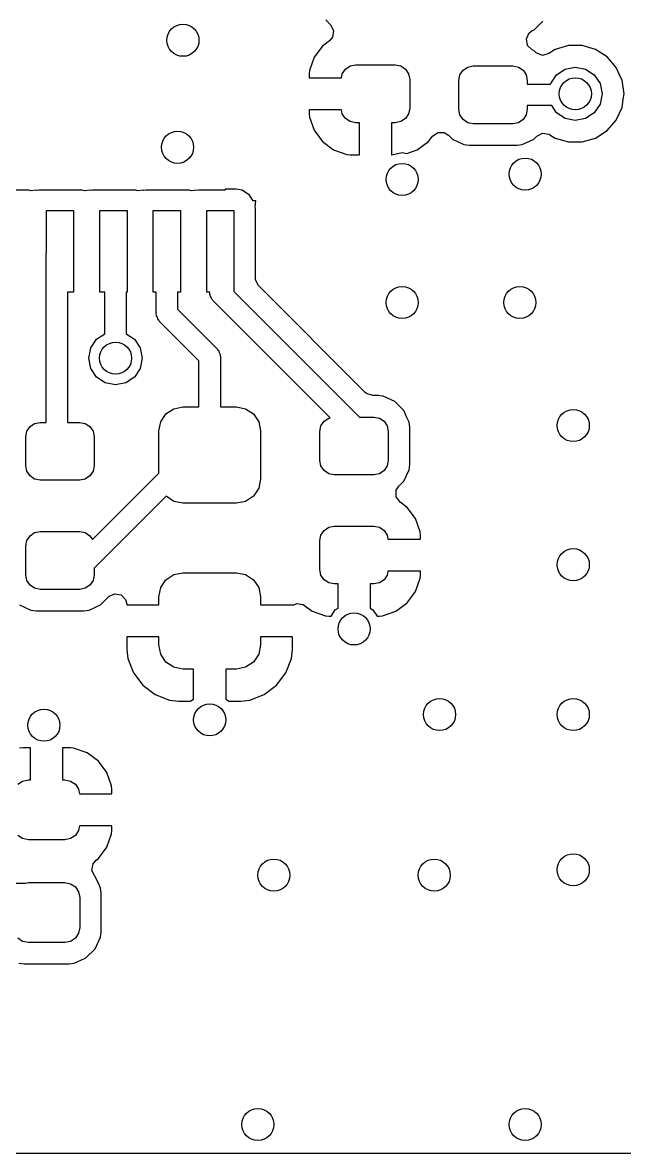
# Model space of a CAD drawing. Extents: x 100.3 to 197.2, y -144.7 to -85.3.
# Drawn here: x 128.8 to 134.43, y -144.7 to -134.13 of the extents above; entities that cross this region are included whole.
import ezdxf

# ---------------------------------------------------------------- set-up
doc = ezdxf.new("R2010")
doc.units = 0
doc.layers.add('BLACK', color=7, linetype='CONTINUOUS')

msp = doc.modelspace()

# ---------------------------------------------------------------- linework, layer by layer
at = {"layer": 'BLACK', "linetype": 'CONTINUOUS'}
for p, q in [((131.636, -134.11), (131.681, -134.156)), ((131.681, -134.156), (131.709, -134.21)), ((133.58, -134.204), (133.664, -134.12)), ((131.699, -134.271), (131.67, -134.305)), ((131.709, -134.21), (131.699, -134.271)), ((133.511, -134.288), (133.537, -134.232)), ((133.537, -134.232), (133.567, -134.21)), ((133.567, -134.21), (133.58, -134.204)), ((131.604, -134.354), (131.526, -134.459)), ((131.67, -134.305), (131.604, -134.354)), ((131.604, -134.354), (131.604, -134.354)), ((133.522, -134.348), (133.511, -134.288)), ((133.567, -134.39), (133.522, -134.348)), ((133.78, -134.386), (133.72, -134.425)), ((133.905, -134.35), (133.78, -134.386)), ((133.78, -134.386), (133.78, -134.386)), ((134.034, -134.35), (133.905, -134.35)), ((133.905, -134.35), (133.905, -134.35)), ((134.159, -134.386), (134.034, -134.35)), ((134.034, -134.35), (134.034, -134.35)), ((134.268, -134.456), (134.159, -134.386)), ((134.159, -134.386), (134.159, -134.386)), ((134.159, -134.386), (134.159, -134.386)), ((134.159, -134.386), (134.159, -134.386)), ((131.526, -134.459), (131.483, -134.583)), ((133.58, -134.396), (133.567, -134.39)), ((133.596, -134.412), (133.58, -134.396)), ((133.604, -134.418), (133.596, -134.412)), ((133.661, -134.441), (133.604, -134.418)), ((133.72, -134.425), (133.661, -134.441)), ((134.352, -134.554), (134.268, -134.456)), ((134.268, -134.456), (134.268, -134.456)), ((134.268, -134.456), (134.268, -134.456)), ((131.483, -134.583), (131.48, -134.613)), ((131.79, -134.613), (131.82, -134.57)), ((131.82, -134.57), (131.863, -134.54)), ((131.863, -134.54), (131.915, -134.53)), ((131.915, -134.53), (132.285, -134.53)), ((132.285, -134.53), (132.337, -134.54)), ((132.337, -134.54), (132.38, -134.57)), ((132.38, -134.57), (132.41, -134.613)), ((132.89, -134.623), (132.92, -134.58)), ((132.92, -134.58), (132.963, -134.55)), ((132.963, -134.55), (133.015, -134.54)), ((133.015, -134.54), (133.385, -134.54)), ((133.385, -134.54), (133.437, -134.55)), ((133.437, -134.55), (133.48, -134.58)), ((133.48, -134.58), (133.51, -134.623)), ((133.793, -134.623), (133.874, -134.569)), ((133.874, -134.569), (133.969, -134.55)), ((133.969, -134.55), (134.065, -134.569)), ((134.065, -134.569), (134.146, -134.623)), ((134.396, -134.65), (134.352, -134.554)), ((131.48, -134.613), (131.48, -134.613)), ((131.48, -134.613), (131.48, -134.65)), ((131.48, -134.65), (131.48, -134.65)), ((131.48, -134.65), (131.783, -134.65)), ((131.783, -134.65), (131.79, -134.613)), ((132.41, -134.613), (132.42, -134.665)), ((132.42, -134.665), (132.42, -134.935)), ((132.88, -134.675), (132.89, -134.623)), ((132.88, -134.945), (132.88, -134.675)), ((133.51, -134.623), (133.52, -134.675)), ((133.52, -134.675), (133.52, -134.71)), ((133.739, -134.704), (133.793, -134.623)), ((134.146, -134.623), (134.2, -134.704)), ((134.406, -134.672), (134.396, -134.65)), ((134.425, -134.8), (134.406, -134.672)), ((133.52, -134.71), (133.737, -134.71)), ((133.737, -134.71), (133.739, -134.704)), ((134.2, -134.704), (134.219, -134.8)), ((134.219, -134.8), (134.2, -134.896)), ((134.417, -134.851), (134.425, -134.8)), ((134.425, -134.8), (134.425, -134.8)), ((133.748, -134.91), (133.52, -134.91)), ((133.52, -134.91), (133.52, -134.945)), ((133.793, -134.977), (133.748, -134.91)), ((134.2, -134.896), (134.146, -134.977)), ((134.406, -134.928), (134.417, -134.851)), ((131.48, -134.95), (131.48, -134.987)), ((131.783, -134.95), (131.48, -134.95)), ((131.48, -134.95), (131.48, -134.95)), ((131.48, -134.987), (131.48, -134.987)), ((131.48, -134.987), (131.483, -135.017)), ((131.483, -135.017), (131.526, -135.141)), ((131.79, -134.987), (131.783, -134.95)), ((131.82, -135.03), (131.79, -134.987)), ((132.41, -134.987), (132.38, -135.03)), ((132.42, -134.935), (132.41, -134.987)), ((132.89, -134.997), (132.88, -134.945)), ((132.92, -135.04), (132.89, -134.997)), ((133.51, -134.997), (133.48, -135.04)), ((133.52, -134.945), (133.51, -134.997)), ((133.874, -135.031), (133.793, -134.977)), ((134.146, -134.977), (134.065, -135.031)), ((134.352, -135.046), (134.406, -134.928)), ((131.863, -135.06), (131.82, -135.03)), ((131.915, -135.07), (131.863, -135.06)), ((131.95, -135.07), (131.915, -135.07)), ((131.95, -135.37), (131.95, -135.07)), ((132.285, -135.07), (132.25, -135.07)), ((132.25, -135.07), (132.25, -135.37)), ((132.337, -135.06), (132.285, -135.07)), ((132.38, -135.03), (132.337, -135.06)), ((132.963, -135.07), (132.92, -135.04)), ((133.015, -135.08), (132.963, -135.07)), ((133.385, -135.08), (133.015, -135.08)), ((133.437, -135.07), (133.385, -135.08)), ((133.48, -135.04), (133.437, -135.07)), ((133.969, -135.05), (133.874, -135.031)), ((134.065, -135.031), (133.969, -135.05)), ((134.268, -135.144), (134.352, -135.046)), ((131.526, -135.141), (131.604, -135.246)), ((132.596, -135.246), (132.632, -135.197)), ((132.632, -135.197), (132.682, -135.162)), ((132.682, -135.162), (132.743, -135.162)), ((132.743, -135.162), (132.782, -135.186)), ((132.782, -135.186), (132.82, -135.224)), ((132.82, -135.224), (132.82, -135.224)), ((132.82, -135.224), (132.82, -135.224)), ((132.82, -135.224), (132.927, -135.274)), ((133.533, -135.246), (133.58, -135.224)), ((133.58, -135.224), (133.608, -135.196)), ((133.58, -135.224), (133.58, -135.224)), ((133.58, -135.224), (133.58, -135.224)), ((133.608, -135.196), (133.663, -135.168)), ((133.663, -135.168), (133.723, -135.178)), ((133.723, -135.178), (133.732, -135.183)), ((133.732, -135.183), (133.78, -135.214)), ((133.78, -135.214), (133.78, -135.214)), ((133.78, -135.214), (133.905, -135.25)), ((134.034, -135.25), (134.159, -135.214)), ((134.159, -135.214), (134.268, -135.144)), ((131.604, -135.246), (131.604, -135.246)), ((131.604, -135.246), (131.709, -135.324)), ((131.709, -135.324), (131.833, -135.367)), ((132.392, -135.358), (132.491, -135.324)), ((132.491, -135.324), (132.596, -135.246)), ((132.596, -135.246), (132.596, -135.246)), ((132.927, -135.274), (132.927, -135.274)), ((132.927, -135.274), (132.927, -135.274)), ((132.927, -135.274), (132.976, -135.28)), ((132.976, -135.28), (132.976, -135.28)), ((132.976, -135.28), (133.424, -135.28)), ((133.424, -135.28), (133.473, -135.274)), ((133.424, -135.28), (133.424, -135.28)), ((133.473, -135.274), (133.533, -135.246)), ((133.905, -135.25), (133.905, -135.25)), ((133.905, -135.25), (134.034, -135.25)), ((134.034, -135.25), (134.034, -135.25)), ((131.833, -135.367), (131.863, -135.37)), ((131.863, -135.37), (131.863, -135.37)), ((131.863, -135.37), (131.95, -135.37)), ((131.95, -135.37), (131.95, -135.37)), ((132.25, -135.37), (132.25, -135.37)), ((132.25, -135.37), (132.253, -135.37)), ((132.253, -135.37), (132.254, -135.369)), ((132.254, -135.369), (132.35, -135.35)), ((132.35, -135.35), (132.392, -135.358)), ((128.847, -135.7), (128.453, -135.7)), ((128.859, -135.702), (128.847, -135.7)), ((128.878, -135.708), (128.859, -135.702)), ((128.932, -135.702), (128.878, -135.708)), ((128.933, -135.704), (128.932, -135.702)), ((128.953, -135.7), (128.933, -135.704)), ((129.347, -135.7), (128.953, -135.7)), ((129.359, -135.702), (129.347, -135.7)), ((129.378, -135.708), (129.359, -135.702)), ((129.432, -135.702), (129.378, -135.708)), ((129.433, -135.704), (129.432, -135.702)), ((129.453, -135.7), (129.433, -135.704)), ((129.847, -135.7), (129.453, -135.7)), ((129.859, -135.702), (129.847, -135.7)), ((129.878, -135.708), (129.859, -135.702)), ((129.932, -135.702), (129.878, -135.708)), ((129.933, -135.704), (129.932, -135.702)), ((129.953, -135.7), (129.933, -135.704)), ((130.347, -135.7), (129.953, -135.7)), ((130.359, -135.702), (130.347, -135.7)), ((130.378, -135.708), (130.359, -135.702)), ((130.432, -135.702), (130.378, -135.708)), ((130.433, -135.704), (130.432, -135.702)), ((130.453, -135.7), (130.433, -135.704)), ((130.695, -135.7), (130.453, -135.7)), ((130.797, -135.69), (130.695, -135.69)), ((130.695, -135.69), (130.695, -135.7)), ((130.855, -135.702), (130.797, -135.69)), ((130.797, -135.69), (130.797, -135.69)), ((130.922, -135.746), (130.855, -135.702)), ((130.855, -135.702), (130.855, -135.702)), ((130.958, -135.8), (130.922, -135.746)), ((130.981, -135.8), (130.958, -135.8)), ((130.974, -135.855), (130.981, -135.8)), ((130.977, -135.871), (130.974, -135.855)), ((129.023, -136.282), (129.023, -135.89)), ((129.023, -135.89), (129.277, -135.89)), ((129.277, -135.89), (129.277, -136.652)), ((129.523, -136.652), (129.523, -135.89)), ((129.523, -135.89), (129.777, -135.89)), ((129.777, -135.89), (129.777, -136.652)), ((130.023, -136.652), (130.023, -135.89)), ((130.023, -135.89), (130.277, -135.89)), ((130.277, -135.89), (130.277, -136.652)), ((130.523, -136.652), (130.523, -135.89)), ((130.523, -135.89), (130.777, -135.89)), ((130.777, -135.89), (130.777, -136.646)), ((130.977, -136.522), (130.977, -135.871)), ((130.977, -135.871), (130.977, -135.871)), ((129.021, -136.286), (129.023, -136.282)), ((129.022, -136.294), (129.021, -136.286)), ((129.02, -136.301), (129.022, -136.294)), ((129.02, -137.87), (129.02, -136.301)), ((130.979, -136.537), (130.977, -136.522)), ((131.006, -136.592), (130.979, -136.537)), ((132.005, -137.591), (131.006, -136.592)), ((129.277, -136.652), (129.22, -136.652)), ((129.22, -136.652), (129.22, -137.87)), ((129.57, -136.652), (129.523, -136.652)), ((129.57, -137.042), (129.57, -136.652)), ((129.777, -136.652), (129.77, -136.652)), ((129.77, -136.652), (129.77, -137.042)), ((130.05, -136.652), (130.023, -136.652)), ((130.05, -136.852), (130.05, -136.652)), ((130.277, -136.652), (130.25, -136.652)), ((130.25, -136.652), (130.25, -136.811)), ((130.55, -136.652), (130.523, -136.652)), ((130.55, -136.66), (130.55, -136.652)), ((130.552, -136.668), (130.55, -136.66)), ((130.551, -136.676), (130.552, -136.668)), ((130.562, -136.697), (130.551, -136.676)), ((130.569, -136.719), (130.562, -136.697)), ((130.777, -136.646), (131.951, -137.82)), ((130.25, -136.811), (130.621, -137.182)), ((130.576, -136.724), (130.569, -136.719)), ((130.579, -136.731), (130.576, -136.724)), ((131.676, -137.828), (130.579, -136.731)), ((130.052, -136.86), (130.05, -136.852)), ((130.051, -136.868), (130.052, -136.86)), ((130.062, -136.889), (130.051, -136.868)), ((130.069, -136.911), (130.062, -136.889)), ((130.076, -136.916), (130.069, -136.911)), ((130.079, -136.923), (130.076, -136.916)), ((130.45, -137.294), (130.079, -136.923)), ((129.439, -137.174), (129.493, -137.093)), ((129.493, -137.093), (129.57, -137.042)), ((129.77, -137.042), (129.847, -137.093)), ((129.847, -137.093), (129.901, -137.174)), ((129.42, -137.27), (129.439, -137.174)), ((129.901, -137.174), (129.92, -137.27)), ((130.621, -137.182), (130.624, -137.189)), ((130.624, -137.189), (130.631, -137.194)), ((130.631, -137.194), (130.638, -137.216)), ((130.638, -137.216), (130.649, -137.237)), ((130.649, -137.237), (130.648, -137.245)), ((129.439, -137.366), (129.42, -137.27)), ((129.92, -137.27), (129.901, -137.366)), ((130.45, -137.725), (130.45, -137.294)), ((130.648, -137.245), (130.65, -137.252)), ((130.65, -137.252), (130.65, -137.725)), ((129.493, -137.447), (129.439, -137.366)), ((129.574, -137.501), (129.493, -137.447)), ((129.847, -137.447), (129.766, -137.501)), ((129.901, -137.366), (129.847, -137.447)), ((129.67, -137.52), (129.574, -137.501)), ((129.766, -137.501), (129.67, -137.52)), ((132.017, -137.601), (132.005, -137.591)), ((132.075, -137.619), (132.017, -137.601)), ((132.124, -137.619), (132.075, -137.619)), ((132.141, -137.622), (132.124, -137.619)), ((132.124, -137.619), (132.124, -137.619)), ((132.173, -137.626), (132.141, -137.622)), ((132.28, -137.676), (132.173, -137.626)), ((130.141, -137.791), (130.214, -137.742)), ((130.214, -137.742), (130.3, -137.725)), ((130.3, -137.725), (130.45, -137.725)), ((130.65, -137.725), (130.8, -137.725)), ((130.8, -137.725), (130.886, -137.742)), ((130.886, -137.742), (130.959, -137.791)), ((132.364, -137.76), (132.28, -137.676)), ((132.28, -137.676), (132.28, -137.676)), ((132.28, -137.676), (132.28, -137.676)), ((132.394, -137.825), (132.364, -137.76)), ((132.364, -137.76), (132.364, -137.76)), ((132.364, -137.76), (132.364, -137.76)), ((128.913, -137.88), (128.965, -137.87)), ((128.965, -137.87), (129.02, -137.87)), ((129.22, -137.87), (129.335, -137.87)), ((129.335, -137.87), (129.387, -137.88)), ((130.075, -137.95), (130.092, -137.864)), ((130.092, -137.864), (130.141, -137.791)), ((130.959, -137.791), (131.008, -137.864)), ((131.008, -137.864), (131.025, -137.95)), ((131.59, -137.903), (131.62, -137.86)), ((131.62, -137.86), (131.663, -137.83)), ((131.663, -137.83), (131.676, -137.828)), ((131.951, -137.82), (132.085, -137.82)), ((132.085, -137.82), (132.137, -137.83)), ((132.137, -137.83), (132.18, -137.86)), ((132.18, -137.86), (132.21, -137.903)), ((132.414, -137.867), (132.394, -137.825)), ((132.421, -137.916), (132.414, -137.867)), ((128.83, -138.005), (128.84, -137.953)), ((128.84, -137.953), (128.87, -137.91)), ((128.87, -137.91), (128.913, -137.88)), ((129.387, -137.88), (129.43, -137.91)), ((129.43, -137.91), (129.46, -137.953)), ((129.46, -137.953), (129.47, -138.005)), ((130.075, -138.344), (130.075, -137.95)), ((131.025, -137.95), (131.025, -138.4)), ((131.58, -137.955), (131.59, -137.903)), ((131.58, -138.225), (131.58, -137.955)), ((132.21, -137.903), (132.22, -137.955)), ((132.22, -137.955), (132.22, -138.225)), ((132.421, -138.264), (132.421, -137.916)), ((128.83, -138.275), (128.83, -138.005)), ((129.47, -138.005), (129.47, -138.275)), ((128.84, -138.327), (128.83, -138.275)), ((129.47, -138.275), (129.46, -138.327)), ((131.59, -138.277), (131.58, -138.225)), ((131.62, -138.32), (131.59, -138.277)), ((132.21, -138.277), (132.18, -138.32)), ((132.22, -138.225), (132.21, -138.277)), ((132.414, -138.313), (132.421, -138.264)), ((128.87, -138.37), (128.84, -138.327)), ((128.913, -138.4), (128.87, -138.37)), ((128.965, -138.41), (128.913, -138.4)), ((129.387, -138.4), (129.335, -138.41)), ((129.43, -138.37), (129.387, -138.4)), ((129.46, -138.327), (129.43, -138.37)), ((129.454, -138.965), (130.075, -138.344)), ((131.025, -138.4), (131.008, -138.486)), ((131.663, -138.35), (131.62, -138.32)), ((131.715, -138.36), (131.663, -138.35)), ((132.085, -138.36), (131.715, -138.36)), ((132.137, -138.35), (132.085, -138.36)), ((132.18, -138.32), (132.137, -138.35)), ((132.364, -138.42), (132.414, -138.313)), ((129.335, -138.41), (128.965, -138.41)), ((131.008, -138.486), (130.959, -138.559)), ((132.295, -138.504), (132.319, -138.466)), ((132.295, -138.565), (132.295, -138.504)), ((132.319, -138.466), (132.364, -138.42)), ((130.142, -138.56), (129.471, -139.231)), ((130.214, -138.608), (130.142, -138.56)), ((130.3, -138.625), (130.214, -138.608)), ((130.886, -138.608), (130.8, -138.625)), ((130.959, -138.559), (130.886, -138.608)), ((132.33, -138.615), (132.295, -138.565)), ((130.8, -138.625), (130.3, -138.625)), ((132.396, -138.664), (132.33, -138.615)), ((132.474, -138.769), (132.396, -138.664)), ((132.396, -138.664), (132.396, -138.664)), ((132.517, -138.893), (132.474, -138.769)), ((128.87, -138.93), (128.913, -138.9)), ((128.913, -138.9), (128.965, -138.89)), ((128.965, -138.89), (129.335, -138.89)), ((129.335, -138.89), (129.387, -138.9)), ((129.387, -138.9), (129.43, -138.93)), ((131.58, -138.975), (131.59, -138.923)), ((131.59, -138.923), (131.62, -138.88)), ((131.62, -138.88), (131.663, -138.85)), ((131.663, -138.85), (131.715, -138.84)), ((131.715, -138.84), (132.085, -138.84)), ((132.085, -138.84), (132.137, -138.85)), ((132.137, -138.85), (132.18, -138.88)), ((132.18, -138.88), (132.21, -138.923)), ((132.21, -138.923), (132.217, -138.96)), ((132.52, -138.923), (132.517, -138.893)), ((132.52, -138.96), (132.52, -138.923)), ((132.52, -138.923), (132.52, -138.923)), ((128.83, -139.025), (128.84, -138.973)), ((128.83, -139.295), (128.83, -139.025)), ((128.84, -138.973), (128.87, -138.93)), ((129.43, -138.93), (129.454, -138.965)), ((131.58, -139.245), (131.58, -138.975)), ((132.217, -138.96), (132.52, -138.96)), ((132.52, -138.96), (132.52, -138.96)), ((129.471, -139.231), (129.47, -139.231)), ((129.47, -139.231), (129.47, -139.295)), ((131.59, -139.297), (131.58, -139.245)), ((128.84, -139.347), (128.83, -139.295)), ((128.87, -139.39), (128.84, -139.347)), ((129.46, -139.347), (129.43, -139.39)), ((129.47, -139.295), (129.46, -139.347)), ((130.092, -139.414), (130.141, -139.341)), ((130.141, -139.341), (130.214, -139.292)), ((130.214, -139.292), (130.3, -139.275)), ((130.3, -139.275), (130.8, -139.275)), ((130.8, -139.275), (130.886, -139.292)), ((130.886, -139.292), (130.959, -139.341)), ((130.959, -139.341), (131.008, -139.414)), ((131.62, -139.34), (131.59, -139.297)), ((131.663, -139.37), (131.62, -139.34)), ((132.18, -139.34), (132.137, -139.37)), ((132.21, -139.297), (132.18, -139.34)), ((132.217, -139.26), (132.21, -139.297)), ((132.52, -139.26), (132.217, -139.26)), ((132.474, -139.451), (132.517, -139.327)), ((132.517, -139.327), (132.52, -139.297)), ((132.52, -139.297), (132.52, -139.26)), ((132.52, -139.26), (132.52, -139.26)), ((132.52, -139.297), (132.52, -139.297)), ((128.913, -139.42), (128.87, -139.39)), ((128.965, -139.43), (128.913, -139.42)), ((129.335, -139.43), (128.965, -139.43)), ((129.387, -139.42), (129.335, -139.43)), ((129.43, -139.39), (129.387, -139.42)), ((130.075, -139.5), (130.092, -139.414)), ((131.008, -139.414), (131.025, -139.5)), ((131.715, -139.38), (131.663, -139.37)), ((131.75, -139.38), (131.715, -139.38)), ((131.75, -139.605), (131.75, -139.38)), ((132.085, -139.38), (132.05, -139.38)), ((132.05, -139.38), (132.05, -139.605)), ((132.137, -139.37), (132.085, -139.38)), ((132.396, -139.556), (132.474, -139.451)), ((129.53, -139.574), (129.606, -139.498)), ((129.606, -139.498), (129.661, -139.471)), ((129.661, -139.471), (129.721, -139.48)), ((129.721, -139.48), (129.764, -139.524)), ((129.764, -139.524), (129.775, -139.568)), ((130.075, -139.575), (130.075, -139.5)), ((131.025, -139.5), (131.025, -139.575)), ((131.34, -139.575), (131.364, -139.563)), ((131.364, -139.563), (131.424, -139.573)), ((132.291, -139.634), (132.396, -139.556)), ((132.396, -139.556), (132.396, -139.556)), ((128.77, -139.574), (128.877, -139.624)), ((128.877, -139.624), (128.877, -139.624)), ((128.877, -139.624), (128.877, -139.624)), ((128.877, -139.624), (128.926, -139.63)), ((128.926, -139.63), (128.926, -139.63)), ((128.926, -139.63), (129.374, -139.63)), ((129.374, -139.63), (129.423, -139.624)), ((129.374, -139.63), (129.374, -139.63)), ((129.423, -139.624), (129.53, -139.574)), ((129.775, -139.568), (129.775, -139.575)), ((129.775, -139.575), (129.775, -139.575)), ((129.775, -139.575), (130.075, -139.575)), ((131.025, -139.575), (131.34, -139.575)), ((131.424, -139.573), (131.438, -139.581)), ((131.438, -139.581), (131.509, -139.634)), ((131.509, -139.634), (131.509, -139.634)), ((131.509, -139.634), (131.633, -139.677)), ((131.685, -139.68), (131.723, -139.623)), ((131.723, -139.623), (131.75, -139.605)), ((132.05, -139.605), (132.077, -139.623)), ((132.077, -139.623), (132.115, -139.68)), ((132.167, -139.677), (132.291, -139.634)), ((131.633, -139.677), (131.663, -139.68)), ((131.663, -139.68), (131.663, -139.68)), ((131.663, -139.68), (131.685, -139.68)), ((132.115, -139.68), (132.137, -139.68)), ((132.137, -139.68), (132.167, -139.677)), ((132.137, -139.68), (132.137, -139.68)), ((130.075, -139.875), (129.775, -139.875)), ((129.775, -139.875), (129.775, -139.875)), ((129.775, -139.875), (129.775, -139.991)), ((130.075, -139.95), (130.075, -139.875)), ((131.325, -139.875), (131.025, -139.875)), ((131.025, -139.875), (131.025, -139.95)), ((131.325, -139.991), (131.325, -139.875)), ((131.325, -139.875), (131.325, -139.875)), ((130.092, -140.036), (130.075, -139.95)), ((131.025, -139.95), (131.008, -140.036)), ((129.775, -139.991), (129.775, -139.991)), ((129.775, -139.991), (129.785, -140.075)), ((129.785, -140.075), (129.838, -140.21)), ((130.141, -140.109), (130.092, -140.036)), ((131.008, -140.036), (130.959, -140.109)), ((131.262, -140.21), (131.315, -140.075)), ((131.315, -140.075), (131.325, -139.991)), ((131.325, -139.991), (131.325, -139.991)), ((130.214, -140.158), (130.141, -140.109)), ((130.3, -140.175), (130.214, -140.158)), ((130.4, -140.175), (130.3, -140.175)), ((130.4, -140.455), (130.4, -140.175)), ((130.8, -140.175), (130.7, -140.175)), ((130.7, -140.175), (130.7, -140.455)), ((130.886, -140.158), (130.8, -140.175)), ((130.959, -140.109), (130.886, -140.158)), ((129.838, -140.21), (129.925, -140.325)), ((131.175, -140.325), (131.262, -140.21)), ((129.925, -140.325), (129.925, -140.325)), ((129.925, -140.325), (130.04, -140.412)), ((131.06, -140.412), (131.175, -140.325)), ((131.175, -140.325), (131.175, -140.325)), ((130.04, -140.412), (130.175, -140.465)), ((130.175, -140.465), (130.259, -140.475)), ((130.259, -140.475), (130.259, -140.475)), ((130.259, -140.475), (130.372, -140.475)), ((130.372, -140.475), (130.373, -140.473)), ((130.373, -140.473), (130.4, -140.455)), ((130.7, -140.455), (130.727, -140.473)), ((130.727, -140.473), (130.728, -140.475)), ((130.728, -140.475), (130.841, -140.475)), ((130.841, -140.475), (130.925, -140.465)), ((130.841, -140.475), (130.841, -140.475)), ((130.925, -140.465), (131.06, -140.412)), ((128.802, -140.91), (128.772, -140.913)), ((128.873, -140.91), (128.802, -140.91)), ((128.875, -140.911), (128.873, -140.91)), ((128.875, -141.21), (128.875, -140.911)), ((129.248, -140.91), (129.175, -140.91)), ((129.175, -140.91), (129.175, -141.21)), ((129.278, -140.913), (129.248, -140.91)), ((129.403, -140.957), (129.278, -140.913)), ((129.51, -141.035), (129.403, -140.957)), ((129.588, -141.142), (129.51, -141.035)), ((129.51, -141.035), (129.51, -141.035)), ((129.632, -141.267), (129.588, -141.142)), ((128.756, -141.251), (128.801, -141.221)), ((128.801, -141.221), (128.855, -141.21)), ((128.855, -141.21), (128.875, -141.21)), ((129.175, -141.21), (129.195, -141.21)), ((129.195, -141.21), (129.249, -141.221)), ((129.249, -141.221), (129.294, -141.251)), ((129.294, -141.251), (129.324, -141.296)), ((129.324, -141.296), (129.333, -141.34)), ((129.333, -141.34), (129.635, -141.34)), ((129.635, -141.297), (129.632, -141.267)), ((129.632, -141.267), (129.632, -141.267)), ((129.635, -141.34), (129.635, -141.297)), ((129.635, -141.34), (129.635, -141.34)), ((129.333, -141.64), (129.324, -141.684)), ((129.635, -141.64), (129.333, -141.64)), ((129.635, -141.683), (129.635, -141.64)), ((129.635, -141.64), (129.635, -141.64)), ((128.801, -141.759), (128.756, -141.729)), ((128.855, -141.77), (128.801, -141.759)), ((129.195, -141.77), (128.855, -141.77)), ((129.249, -141.759), (129.195, -141.77)), ((129.294, -141.729), (129.249, -141.759)), ((129.324, -141.684), (129.294, -141.729)), ((129.588, -141.838), (129.632, -141.713)), ((129.632, -141.713), (129.635, -141.683)), ((129.51, -141.945), (129.588, -141.838)), ((129.459, -141.995), (129.488, -141.961)), ((129.488, -141.961), (129.51, -141.945)), ((129.51, -141.945), (129.51, -141.945)), ((129.449, -142.056), (129.459, -141.995)), ((129.474, -142.104), (129.449, -142.056)), ((126.925, -142.175), (128.83, -142.175)), ((128.83, -142.175), (128.855, -142.17)), ((128.855, -142.17), (129.195, -142.17)), ((129.195, -142.17), (129.249, -142.181)), ((129.249, -142.181), (129.294, -142.211)), ((129.473, -142.105), (129.474, -142.104)), ((129.476, -142.108), (129.473, -142.105)), ((129.477, -142.11), (129.476, -142.108)), ((129.478, -142.112), (129.477, -142.11)), ((129.516, -142.192), (129.478, -142.112)), ((129.478, -142.112), (129.478, -142.112)), ((129.478, -142.112), (129.478, -142.112)), ((129.529, -142.221), (129.516, -142.192)), ((129.294, -142.211), (129.324, -142.256)), ((129.324, -142.256), (129.335, -142.31)), ((129.335, -142.31), (129.335, -142.59)), ((129.535, -142.27), (129.529, -142.221)), ((129.529, -142.221), (129.529, -142.221)), ((129.535, -142.63), (129.535, -142.27)), ((129.335, -142.59), (129.324, -142.644)), ((128.801, -142.719), (128.756, -142.689)), ((128.855, -142.73), (128.801, -142.719)), ((129.195, -142.73), (128.855, -142.73)), ((129.249, -142.719), (129.195, -142.73)), ((129.294, -142.689), (129.249, -142.719)), ((129.324, -142.644), (129.294, -142.689)), ((129.478, -142.788), (129.529, -142.679)), ((129.529, -142.679), (129.535, -142.63)), ((129.393, -142.873), (129.478, -142.788)), ((128.766, -142.924), (128.815, -142.93)), ((128.815, -142.93), (129.235, -142.93)), ((129.235, -142.93), (129.284, -142.924)), ((129.284, -142.924), (129.38, -142.879)), ((129.284, -142.924), (129.284, -142.924)), ((129.38, -142.879), (129.393, -142.873)), ((183.282, -144.7), (106.048, -144.7))]:
    msp.add_line(p, q, dxfattribs=at)
at = {"layer": 'BLACK'}
for centre in [(130.3, -134.3), (133.969, -134.8), (130.25, -135.3), (133.5, -135.55), (132.35, -135.6), (132.35, -136.75), (133.45, -136.75), (129.67, -137.27), (133.95, -137.9), (133.95, -139.2), (131.9, -139.8), (130.55, -140.65), (132.7, -140.6), (133.95, -140.6), (129, -140.7), (131.15, -142.1), (132.65, -142.1), (133.95, -142.05), (131, -144.43), (133.5, -144.43)]:
    msp.add_circle(centre, 0.15, dxfattribs=at)

doc.saveas('drawing.dxf')
